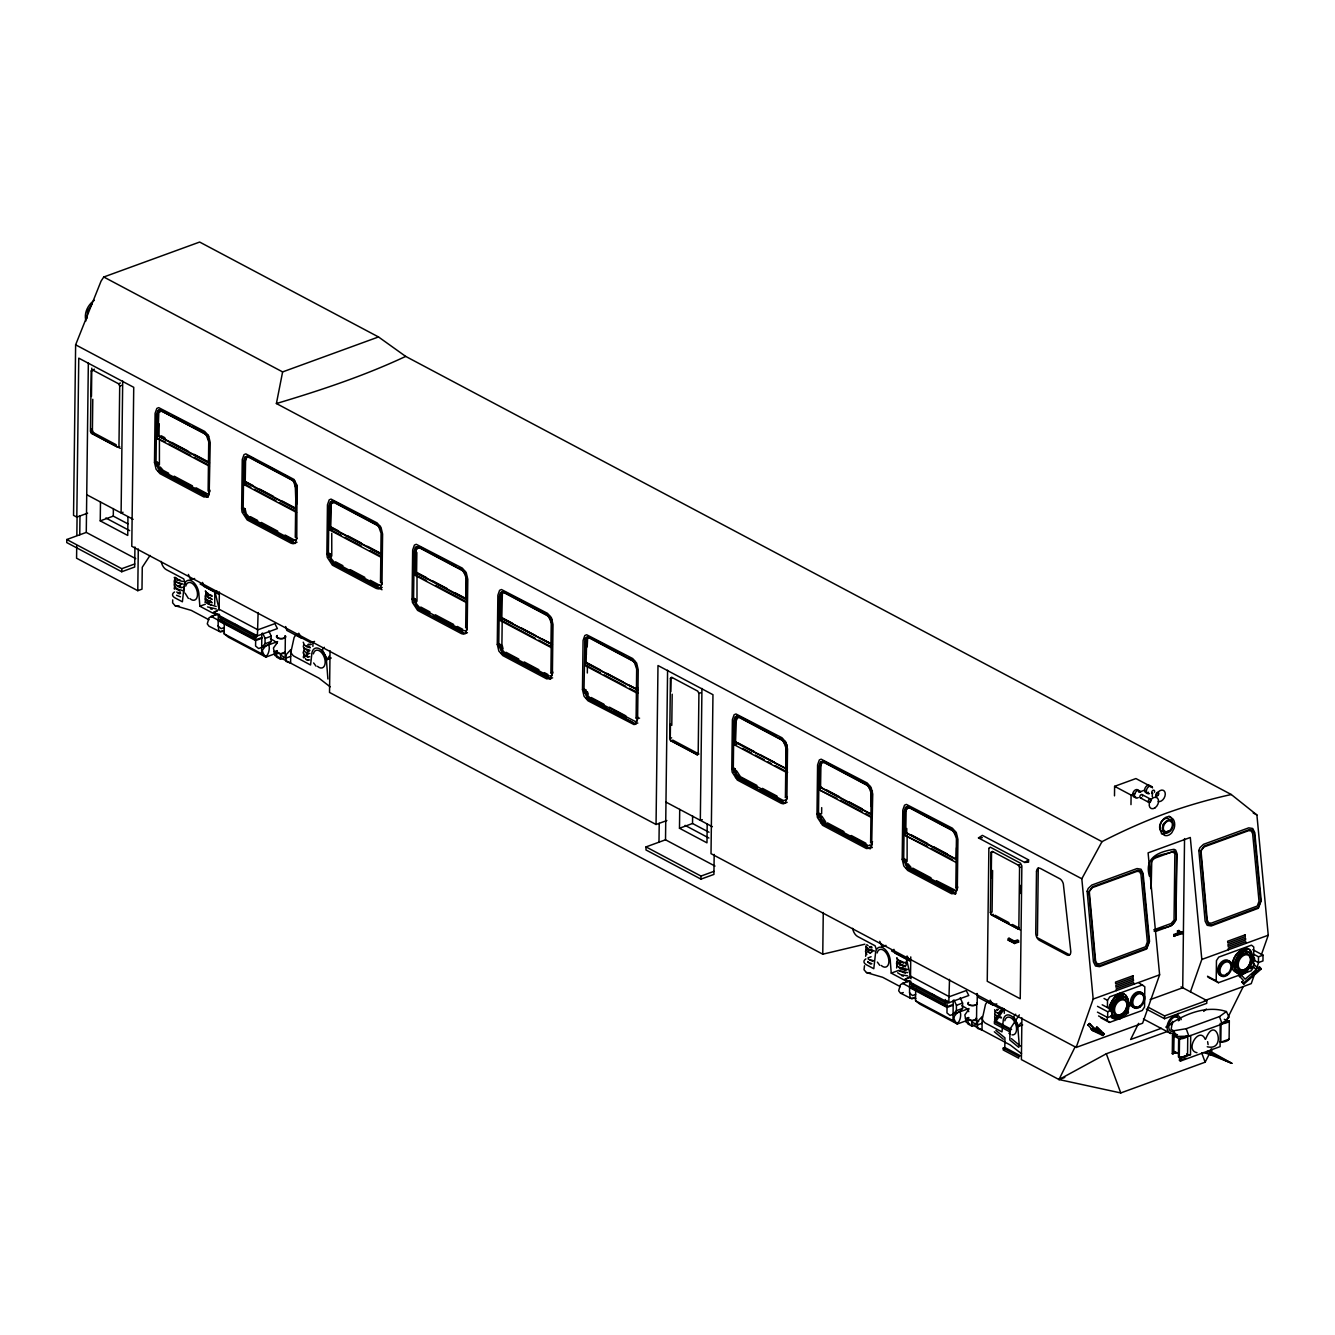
<?xml version="1.0" encoding="UTF-8"?>
<svg xmlns="http://www.w3.org/2000/svg" width="1335" height="1335" viewBox="0 0 1335 1335"><rect width="100%" height="100%" fill="white"/><g stroke="black" fill="none" stroke-linecap="round" stroke-linejoin="round"><path stroke-width="1.5" d="M135.753 558.681L86.274 532.415L66.783 539.524L66.75 542.577L121.719 571.747L134.685 567.025L134.935 547M1261.441 954.592L1268.25 935.234L1256.903 814.967L1231.287 794.525L405.69 356.395L378.506 336.954L199.649 242.052L103.763 276.996L101.043 281.151L75.628 344.814L73.542 515.36L76.813 517.112L87.626 513.157M76.813 517.112L78.765 358.147L133.734 387.317L131.781 546.282L656.052 824.479L666.849 820.541M76.729 545.698L76.579 558.214L137.772 590.687L141.994 589.152L142.261 567.258L150.037 555.443M76.846 535.268L77.08 516.511M79.75 534.801L79.983 515.944M86.274 532.415L88.344 362.853M119.683 446.608L117.73 447.308L91.648 433.474L90.463 431.155L91.197 370.93L94.368 369.194M91.014 432.807L91.064 428.769M91.464 396.445L91.798 368.143M116.195 444.755L93.6 432.757L92.415 430.454L92.782 399.298M127.96 516.612L127.743 535.452L100.242 520.867L100.475 502.01M127.943 523.887L113.291 516.111L113.375 508.568M92.432 369.895L118.515 383.746L119.699 386.049L118.965 446.274L117.73 447.308M122.703 381.076L121.101 512.957L123.037 512.256M121.719 571.747L121.752 568.693L66.783 539.524M137.772 590.687L138.289 548.985M154.493 462.511L155.094 413.333L156.829 408.427L158.681 407.626L204.706 431.422L208.661 435.928L210.229 442.603L209.161 494.668L207.91 496.687L203.905 496.97L160.033 473.691L156.078 469.169L154.493 462.511L157.947 462.594L159.115 467.484L162.002 470.804L205.874 494.067L208.811 493.867L210.079 490.262M156.011 463.295L156.596 414.134L157.864 410.529L161.785 409.962M156.395 465.898L156.445 461.793L157.947 462.594M209.395 466.215L157.28 438.548L157.58 413.783L158.832 410.179M208.928 443.036L208.694 462.895L158.064 436.028L158.615 412.432L161.769 411.063L205.623 434.342M158.464 411.797L158.164 435.661L209.545 462.928M159.182 423.762L159.032 435.677L158.064 436.028M159.432 437.763L159.416 464.63M183.713 592.823L183.796 586.682M214.701 604.455L214.852 592.339M218.273 615.785L218.139 626.165L221.176 628.652L224.247 627.533M219.14 609.244L257.905 629.803L274.876 623.629L277.413 628.585L257.405 635.877L213.466 612.565L219.14 609.244L219.357 591.939M219.424 614.317L219.391 617.421L253.917 635.744L256.988 634.626M222.127 617.571L222.094 620.675L254.067 637.646L257.188 636.511M275.661 653.533L265.915 657.087L228.485 637.229L224.163 633.858L224.313 622.177M296.887 538.639L295.97 540.108L293.032 540.325L249.161 517.045L246.257 513.741L245.106 508.852L243.154 509.553L243.754 460.391L245.023 456.787L247.976 456.57M243.554 512.139L243.604 508.051L241.652 508.752L242.052 512.123L247.192 519.949L291.047 543.212L293.216 543.745L297.021 542.227M296.554 512.456L244.438 484.805L245.073 457.905L247.359 455.836L254.418 459.123M295.836 509.152L245.223 482.285L245.623 458.055L247.659 456.203L295.035 481.334M254.067 637.646L254.101 634.542M255.703 635.66L255.586 646.023L258.606 648.526L277.597 641.601M258.122 612.515L257.405 635.877M265.915 657.087L261.61 653.733L261.844 633.407M261.677 647.408L264.998 643.77L265.064 638.414L262.678 633.107M267.818 645.172L271.138 641.534L271.205 636.178L268.819 630.871M276.629 651.697L276.562 657.12L280.483 659.206L285.089 657.521M280.483 659.206L280.55 653.783A4.272 1.886 0.7 0 1 276.862 651.23M285.123 655.719L285.34 636.878M295.919 503.195L295.168 483.303M296.654 504.213L297.004 485.323L294 479.432L245.824 453.867L243.988 454.668L242.252 459.59L241.652 508.752L243.154 509.553M292.999 542.511L295.168 543.028L296.787 538.022L297.004 485.489M297.304 634.359L297.288 635.577L310.855 642.769L314.543 641.417M312.907 646.407L312.957 642.369M382.094 583.862L381.176 585.331L378.239 585.548L334.367 562.269L331.464 558.948L330.312 554.058L328.36 554.776L328.961 505.615L330.229 501.993L332.565 501.059M328.76 557.362L328.81 553.257L326.858 553.975L327.259 557.329L332.398 565.156L376.253 588.435L378.422 588.952L382.227 587.433M381.76 557.68L329.645 530.012L329.945 505.247L331.197 501.643M381.042 554.375L330.429 527.509L330.98 503.912L334.134 502.527L377.989 525.806M330.045 650.746L329.528 692.448L822.76 954.191L864.88 944.195M331.748 533.299L331.781 556.094M378.205 587.717L380.375 588.251L381.994 583.228L382.594 534.067L381.026 527.392L377.054 522.886L331.03 499.09L329.178 499.891L327.459 504.814L326.858 553.975L328.36 554.776M467.3 629.069L466.382 630.554L463.445 630.754L419.574 607.475L416.67 604.171L415.519 599.281L413.566 599.982L414.167 550.821L415.435 547.216L418.389 547.016M413.967 602.586L414.017 598.481L412.064 599.181L412.465 602.552L417.605 610.379L461.459 633.658L463.629 634.175L467.434 632.656M466.966 602.903L414.835 575.235L415.152 550.471L416.403 546.866M462.244 570.279L466.282 575.719L466.249 599.582L415.636 572.715L416.17 549.119L419.34 547.75L463.195 571.03M426.599 580.608L415.819 574.884L416.036 548.485L418.072 546.632L465.448 571.78M416.854 552.506L416.603 572.365L415.636 572.715M417.004 574.451L416.987 601.317M465.481 633.374L467.2 628.451L467.801 579.29L466.232 572.615L462.26 568.093L416.236 544.296L414.384 545.114L412.665 550.02L412.064 599.181L413.566 599.982M497.271 644.404L497.872 595.243L499.59 590.32L501.443 589.519L547.467 613.316L551.438 617.838L553.007 624.496L552.406 673.658L550.688 678.58L546.666 678.864L502.811 655.585L498.856 651.08L497.271 644.404L500.725 644.488L501.877 649.394L504.78 652.698L548.652 675.977L551.589 675.76L552.857 672.156L550.904 672.873L551.505 623.695L549.019 616.803M498.773 645.205L499.373 596.044L500.642 592.44L503.595 592.223M499.173 647.792L499.223 643.704L500.792 650.362L504.764 654.884M552.173 648.109L500.041 620.441L500.692 593.558L501.61 592.072L504.563 591.872L546.599 614.183M541.593 638.681L552.44 644.438L500.842 617.938L501.242 593.708L503.278 591.856L550.637 616.987M535.168 638.213L501.026 620.091L501.292 597.396M502.21 619.657L501.91 644.054L503.078 648.96M551.455 644.805L551.489 620.925L547.45 615.502M582.477 689.628L583.078 640.466L584.797 635.543L586.649 634.742L632.673 658.539L636.628 663.044L638.213 669.719L637.613 718.881L635.894 723.804L634.042 724.605L588.017 700.808L584.062 696.286L582.477 689.628L585.932 689.711L587.083 694.601L589.987 697.921L635.443 721.567L636.795 720.983L638.063 717.379L636.111 718.08L636.695 666.148M583.979 690.412L584.93 639.131L585.848 637.646L589.77 637.079L604.388 644.838M584.38 693.015L584.43 688.91L585.998 695.585L589.97 700.107M629.402 685.289L637.646 689.661L586.048 663.145L586.449 638.914L588.485 637.079L634.025 661.242M586.349 654.984L586.532 640.55M587.216 646.908L587.567 639.198M587.317 673.007L587.417 664.88M637.462 687.141L637.379 693.332L585.247 665.664L585.564 640.9L586.816 637.296M714.993 866.065L665.514 839.798L646.023 846.907L645.99 849.961L700.958 879.131L713.925 874.408L714.175 854.383M656.052 824.479L657.988 665.531L712.957 694.701L711.021 853.666L1076.177 1047.441L1142.61 1023.227L1159.614 974.834L1148.1 852.865L1190.303 837.479L1201.817 959.448L1190.436 991.855M658.989 842.185L659.223 823.328M665.514 839.798L667.583 670.237M669.703 738.539L670.437 678.313L671.655 677.279L697.738 691.13L698.923 693.432L698.188 753.658L696.97 754.692L670.888 740.858L669.703 738.539L671.639 737.838M670.27 738.172L670.454 724.037M670.837 691.697L671.021 677.546M671.789 725.372L672.173 694.217M707.2 823.995L706.966 842.836L679.482 828.251L679.715 809.394M709.019 832.239L692.531 823.495L692.615 815.952M701.943 688.459L700.324 820.341L702.277 819.64M700.958 879.131L700.992 876.077L646.023 846.907M787.016 798.731L786.098 800.216L783.144 800.416L739.29 777.137L736.386 773.833L735.235 768.943L733.282 769.644L733.883 720.483L735.151 716.878L737.487 715.927M733.683 772.247L733.733 768.142L731.78 768.86L732.181 772.214L737.32 780.04L781.175 803.32L783.345 803.837L787.149 802.318M786.699 745.33L786.682 772.564L734.55 744.897L734.867 720.132L736.119 716.528M786.949 768.893L735.351 742.377L735.885 718.781L739.056 717.412L782.911 740.691M785.197 803.036L786.916 798.113L785.414 797.312L786.015 748.151L783.528 741.242M785.965 769.244L785.998 745.381L781.96 739.94M786.983 757.345L786.832 769.277L735.452 742.01L735.752 718.147L737.788 716.294L785.147 741.442L787.116 745.414M786.916 798.113L787.516 748.952L785.931 742.277L781.976 737.754L735.952 713.958L734.1 714.776L732.381 719.682L731.78 768.86L733.282 769.644M872.222 843.954L871.304 845.422L868.351 845.639L824.496 822.36L821.592 819.056L820.441 814.15L818.489 814.867L819.089 765.706L820.358 762.101L823.294 761.885M818.889 817.454L818.939 813.365L816.987 814.066L817.387 817.437L822.527 825.264L866.382 848.526L870.403 848.242L871.655 846.24L872.723 794.158L871.138 787.5L867.183 782.977L821.159 759.181L819.306 759.982L817.587 764.905L816.987 814.066L818.489 814.867M871.889 817.771L819.757 790.12L820.057 765.356L821.325 761.734L822.694 761.15M871.171 814.467L820.558 787.6L820.958 763.37L822.994 761.517L870.353 786.649M821.626 813.733L821.692 807.625M822.76 954.191L823.261 912.489M872.122 843.336L870.62 842.535L871.221 793.374L868.735 786.465M871.271 806.524L871.204 790.587L867.166 785.164M872.139 806.54L872.322 790.637M902.193 859.289L902.794 810.128L904.513 805.205L906.365 804.404L952.389 828.201L956.344 832.706L957.929 839.381L957.328 888.543L955.61 893.465L951.588 893.749L907.733 870.47L903.778 865.948L902.193 859.289L905.647 859.373L906.799 864.262L909.702 867.583L953.557 890.846L956.511 890.645L957.779 887.041L955.827 887.742L956.427 838.58L953.941 831.672M903.695 860.09L904.296 810.912L905.564 807.308L907.883 806.373M904.095 862.677L904.145 858.572L905.714 865.247L909.686 869.769M957.095 862.994L904.963 835.326L905.264 810.562L906.532 806.957M956.528 847.758L956.377 859.673L905.764 832.806L906.165 808.576M906.782 828.484L906.732 832.456L905.764 832.806M907.133 834.542L907.116 861.409M906.165 965.305L906.215 961.267M909.686 980.608L909.535 993.073L912.556 995.56L915.626 994.441M910.537 976.135L949.302 996.711L966.256 990.537L968.793 995.493L948.801 1002.785L904.863 979.473L910.537 976.135L910.77 956.911M910.82 981.208L910.787 984.329L945.313 1002.652M913.524 984.462L913.49 987.583L945.464 1004.554L945.347 999.531M967.057 1020.441L957.312 1023.995L919.865 1004.12L915.56 1000.766L915.693 989.085M947.116 1000.482L946.966 1012.931L950.003 1015.418L968.993 1008.509M949.519 979.406L948.801 1002.785M957.312 1023.995L952.99 1020.624L953.24 1000.316M953.073 1014.3L956.377 1010.678L956.444 1005.322L954.058 1000.015M959.214 1012.063L962.535 1008.442L962.585 1003.086L960.199 997.779M968.025 1018.605L967.958 1024.012L971.88 1026.098L976.486 1024.412L976.736 1003.77M971.88 1026.098L971.947 1020.674A4.272 1.886 0.7 0 1 968.759 1017.687M977.17 1003.786L977.287 993.757M990.353 912.623L991.087 852.398L992.305 851.363L1018.388 865.213L1019.573 867.533L1018.839 927.758L1017.62 928.776L991.538 914.942L990.353 912.623L992.072 912.005L992.589 870.47M991.237 877.946L991.555 851.68M994.441 1021.792L1009.944 1030.019L1011.529 1029.435L996.027 1021.208L994.441 1021.792L994.425 1023.661L1009.928 1031.872M1003.236 1048.092L1003.202 1049.961L1018.705 1058.188L1018.739 1056.319L1003.236 1048.092L1004.821 1047.508L1020.324 1055.735L1018.739 1056.319M1004.304 1013.315L1004.354 1009.277M1004.788 1049.377L1004.938 1037.846L995.927 1030.42M1008.092 940.057L1009.01 938.221L1014.416 941.092L1017.604 939.923L1018.672 942.009L1014.583 943.511L1008.092 940.057L1014.4 942.61L1014.416 941.092M1008.993 939.723L1009.01 938.221M1009.961 1029.235L1009.827 1039.998L1018.839 1047.424M1014.583 943.511L1014.6 941.993L1008.109 938.538M1020.524 893.482L1020.624 885.405M1021.909 1017.904L1021.392 1059.606L1058.989 1079.548L1120.766 1092.948L1205.138 1062.193L1211.729 1049.327M1028.584 859.873L1028.551 862.176L1024.679 862.443L978.472 837.929L982.376 835.36L1028.584 859.873L1024.679 862.443M1037.428 935.685L1038.263 867.85M1139.089 983.011L1144.813 986.732L1144.562 1006.957L1142.259 1010.478L1109.502 1022.426L1107.266 1020.557L1107.316 1016.953M1107.416 1007.541L1107.516 1000.332L1109.819 996.811L1142.576 984.863M1102.193 1004.771L1112.239 1010.111L1112.172 1015.902L1107.633 1017.554L1107.7 1011.763L1097.503 1006.34M1114.491 795.86L1114.608 786.332L1135.918 778.555L1152.405 787.316M1117.178 997.061L1122.718 995.142L1122.685 998.53L1118.096 1000.199L1117.178 997.061L1122.718 995.142M1118.096 1000.199L1117.195 996.31M1120.699 1014.3L1121.483 1016.853L1118.563 1017.921L1117.795 1015.368M1121.767 994.642L1122.685 998.53M1130.979 804.621L1131.095 795.076L1114.608 786.332M1130.395 1004.721L1130.411 1003.102L1128.008 1003.336L1127.992 1004.955L1130.945 1005.005L1129.977 1005.989L1130.411 1003.102M1130.945 1005.005L1130.962 1003.403M1149.385 876.127C1144.162 857.721 1158.279 851.763 1173.999 849.327L1175.651 850.061L1177.053 853.599L1175.885 920.349L1171.312 925.739L1155.326 931.563M1150.753 888.626L1151.054 863.745C1152.522 853.482 1167.191 854.934 1174.099 850.962L1176.552 854.45L1175.768 918.73C1174.583 928.709 1160.532 926.874 1154.191 931.329M1151.187 887.942L1151.738 861.626M1152.289 796.845L1152.339 793.023M1181.058 986.865L1206.79 1000.532L1206.757 1003.319L1164.537 1018.705L1164.571 1015.918L1148.033 1007.141M1176.435 1052.864L1172.28 1053.615L1172.514 1035.226L1175.818 1034.024M1177.537 930.762L1182.259 932.13L1182.243 933.632L1173.815 936.035L1173.832 934.517L1180.223 932.18L1177.537 930.762L1177.52 932.264M1173.131 1054.066L1173.365 1035.676L1172.514 1035.226M1174.583 936.436L1173.832 934.517M1173.982 1036.027L1173.799 1051.112L1179.089 1053.916L1179.272 1038.83L1187.766 1035.927L1187.549 1054.316A9.295 4.105 0.7 0 1 1179.272 1057.32L1178.421 1056.869L1178.655 1038.48L1187.766 1035.927A9.295 4.105 0.7 0 1 1179.506 1038.93L1173.982 1036.027L1177.487 1034.759M1178.805 930.295L1178.788 931.797L1182.243 933.632M1179.272 1057.32L1179.506 1038.93M1219.973 1041.734L1220.824 1042.184A9.295 4.105 0.7 0 0 1229.101 1039.164L1229.318 1020.774A9.295 4.105 0.7 0 1 1221.058 1023.795L1220.19 1023.344L1220.09 1046.623L1180.557 1061.041L1179.506 1060.474L1179.539 1057.687L1190.486 1054.633L1190.72 1035.509M1180.557 1061.041L1180.591 1058.238L1179.539 1057.687M1184.545 838.597L1182.727 987.75L1150.102 999.648M1218.454 982.71L1216.202 980.841L1216.452 960.616L1218.755 957.095L1251.512 945.147L1253.765 947.016L1253.515 967.241L1251.212 970.779L1218.454 982.71L1208.008 977.17M1234.758 966.673L1235.743 964.07L1234.758 966.673L1237.695 966.724L1237.712 965.122L1234.775 965.055M1235.309 966.957L1235.326 965.355M1240.866 951.972L1246.406 950.053L1246.373 953.457L1241.784 955.126L1240.866 951.972L1246.406 950.053M1241.45 972.414L1241.467 970.278L1245.205 969.644L1245.171 971.78L1241.45 972.414L1242.418 974.099L1244.704 971.53L1241.784 972.581L1242.418 974.099M1241.784 955.126L1240.882 951.221M1242.251 972.831L1242.284 970.712M1245.455 949.552L1246.373 953.457M1254.066 959.631L1254.099 958.013L1251.696 958.246L1251.679 959.865L1254.616 959.915L1253.648 960.916M1254.616 959.915L1254.099 958.013M1252.831 949.719L1263.027 955.142L1262.96 960.933L1258.421 962.585L1258.488 956.794L1253.665 954.241M303.245 642.202L304.413 645.189L310.004 647.058M1109.368 1010.328C1109.569 1002.602 1115.71 992.623 1124.471 994.275M174.234 577.404L176.62 582.06L183.062 584.096M245.49 460.442L246.524 457.488L248.927 457.321L292.782 480.583M501.109 596.077L502.144 593.14L504.547 592.957L548.401 616.236M502.361 593.992L501.81 617.588L500.842 617.938M586.315 641.301L587.35 638.347L589.753 638.18L633.608 661.459M735.835 719.782L736.169 717.646M736.586 720.182L737.621 717.229M820.825 765.739L821.843 762.802L824.262 762.619L868.117 785.898M906.031 810.962L907.049 808.009L909.469 807.842L953.323 831.121M1172.497 1021.375L1171.145 1029.402L1173.699 1030.77L1176.435 1036.444L1188.901 1036.177L1222.176 1024.045L1229.134 1017.237L1226.414 1011.546C1206.022 1004.738 1182.092 1014.717 1165.922 1027.249L1172.664 1023.378M1231.287 794.525A767.191 568.56 -72.6 0 0 1166.189 813.232A767.191 568.56 -72.6 0 0 1101.992 841.651L276.395 403.537L282.62 371.914L378.506 336.954M172.716 599.899L172.632 602.836L175.085 605.689L191.272 610.395L208.944 619.774M1113.44 1017.42L1113.924 1015.201L1114.391 1018.204L1116.861 1017.036L1115.91 1016.252L1113.44 1017.42L1114.391 1018.204M1237.111 972.331L1237.612 970.111L1238.062 973.115L1240.532 971.947L1239.581 971.162L1237.111 972.331L1238.613 973.399M218.256 625.598L218.79 631.305L224.347 631.589M909.652 992.506L910.17 998.213L915.743 998.48M1205.655 1039.147C1215.768 1012.965 1227.349 1051.746 1207.257 1046.757M1109.068 1006.673C1126.139 967.775 1142.276 1025.914 1111.504 1017.554M1127.241 1009.293L1128.275 1005.989M1120.349 1018.605L1121.016 1016.603L1118.096 1017.671L1118.73 1019.189L1120.349 1018.605L1120.682 1016.436L1121.483 1016.853M1076.177 1047.441L1093.181 999.064L1081.817 878.78L1101.992 841.651M1258.721 962.335L1251.245 983.628L1204.354 1000.716M864.513 965.756L864.029 969.744L866.482 972.598L882.669 977.303L900.341 986.682M866.165 946.265L865.814 949.886L870.019 953.273M205.757 591.171L206.157 595.961L211.698 598.781M205.774 594.325C203.204 598.447 208.627 602.002 212.198 602.786M204.989 602.369L205.84 600.667M207.492 603.003L209.829 600.867M897.153 958.063L897.554 962.869L905.38 966.056M327.225 659.724L329.228 656.119M1018.622 1026.632L1020.624 1023.01M1064.813 1077.428L1058.989 1079.548L1075.309 1046.456M1138.588 1023.361L1130.628 1039.498L1161.333 1028.3M1176.385 1016.936L1178.154 1013.348M1243.135 986.799L1225.83 1021.726M174.818 585.781L174.151 588.802M866.215 952.689L865.614 956.277M205.807 597.496L205.006 599.231L205.974 602.285M1210.528 1052.397L1212.08 1049.544L1211.012 1048.993M303.779 644.404L303.295 646.908L304.78 648.643M303.796 647.542L304.196 651.513L309.837 653.549M303.813 650.696C301.209 654.317 306.783 656.87 309.753 656.77M303.829 653.866L303.629 657.371M995.176 1011.313L994.675 1013.816L996.177 1015.534M995.176 1014.45L994.625 1016.936L996.043 1018.755M995.192 1017.604L994.592 1020.073M303.562 657.521L307.033 655.418M158.898 411.297L159.816 409.828M331.247 502.761L332.181 501.292M417.154 548.768L419.006 547.083M907.283 808.86L908.034 807.658M994.575 1020.758L1002.819 1008.225M995.927 1021.475L1004.17 1008.943M1010.078 1028.985L1019.356 1014.884M1126.89 1013.649L1128.409 1012.447L1126.89 1013.649L1125.005 1012.297L1125.972 1010.812L1128.409 1012.447M1250.561 968.559L1252.097 967.358L1250.561 968.559L1248.676 967.207L1249.66 965.722L1252.097 967.358M277.413 642.552L273.458 647.976L274.793 655.452L278.297 656.82M968.793 1009.444L964.855 1014.867L966.173 1022.343L969.694 1023.728M1125.622 1012.414L1118.513 1018.572M324.338 647.291L322.286 649.711L327.375 659.423L331.264 658.005M1015.735 1014.183L1013.666 1016.619L1018.772 1026.331L1022.66 1024.913M1152.439 860.157L1154.658 858.255L1172.013 851.93L1174.867 853.198L1174.049 920.132L1171.129 923.503L1153.774 929.828M92.299 303.562L87.593 310.905L87.042 318.498M1089.36 1023.461L1093.599 1028.083L1092.18 1029.635L1087.942 1025.03L1089.36 1023.461L1094.55 1028.534L1101.141 1031.671L1099.723 1033.223L1093.148 1030.103M1090.311 1023.928L1087.942 1025.03M1099.723 1033.223L1095.468 1028.601L1096.886 1027.049L1104.329 1033.957L1102.91 1035.526L1092.497 1030.57L1091.212 1029.185L1093.599 1028.083M1092.497 1030.57L1093.916 1029.018L1104.329 1033.957M1111.087 1010.144L1112.055 1009.16L1111.07 1011.763M1253.682 959.298L1254.65 958.313M175.92 578.239C170.63 582.611 178.54 587.8 183.012 587.4M175.936 581.443C171.714 584.396 175.769 589.469 179.407 590.521M174.852 589.002L175.986 587.901M867.333 948.351L865.447 951.238L866.866 954.625M207.809 595.894L208.293 595.26M898.305 960.115C892.965 964.521 900.891 970.128 905.581 970.011M899.189 962.802L901.075 961.367M295.903 634.843L294.117 637.462L290.897 652.114A6.291 3.671 70 0 0 294.317 656.353L310.571 664.98L311.689 655.135A11.564 6.758 70 0 1 319.299 648.71A11.564 6.758 70 0 1 326.658 663.061L327.909 679.014M987.283 1001.734L985.514 1004.354L982.276 1019.022A6.291 3.671 70 0 0 985.714 1023.261L1001.968 1031.888L1003.086 1022.026A11.564 6.758 70 0 1 1010.695 1015.618A11.564 6.758 70 0 1 1018.038 1029.969L1019.306 1045.922M223.379 630.404L220.475 631.956L208.994 626.198L207.259 623.862L209.094 617.688L218.005 613.8M914.759 997.312L911.872 998.864L900.391 993.09L898.655 990.754L900.491 984.596L909.385 980.691M1203.703 1011.396L1206.323 1009.043M1240.882 974.567L1241.45 975.384L1239.848 976.786L1239.264 975.952L1240.882 974.567L1245.121 979.189L1256.152 969.644L1256.736 970.462L1251.996 974.55M1244.787 972.13L1247.224 970.028M1257.77 968.242L1259.372 966.857L1261.225 969.06L1243.753 984.179L1241.9 981.976L1243.519 980.574L1239.264 975.952M1243.753 984.179L1243.169 983.361L1260.64 968.242M94.301 300.275C88.243 304.513 84.105 312.357 85.674 319.783M1173.699 1030.77L1186.198 1028.701L1219.472 1016.569L1226.414 1011.546M177.622 586.632L180.375 585.398M208.594 598.33L209.578 597.713M206.992 602.769L210.663 601.134M899.99 965.222L900.975 964.604M899.873 968.526L902.894 967.191M1058.989 1079.548L1106.314 1053.766L1167.658 1031.388M903.278 992.522L901.309 993.24M1117.829 1000.065L1122.401 998.396M1241.517 954.976L1246.089 953.307M405.69 356.395C364.121 375.903 320.333 390.404 276.395 403.537M1178.321 1020.758L1179.639 1020.157M552.64 677.88L548.618 678.163M637.846 723.086L633.825 723.37M872.356 847.541L868.334 847.825M869.002 950.62L871.304 949.819M870.32 952.79L871.772 952.306M307.567 654.667C304.18 656.019 305.231 655.602 308.051 657.204M996.661 1010.078L998.296 1009.444M91.197 370.93L93.15 370.229M118.515 383.746L120.45 383.028M119.699 386.049L121.635 385.348M90.463 431.155L92.415 430.454M91.648 433.474L93.6 432.757M157.28 438.548L165.44 442.002M100.242 520.867L113.291 516.111M245.223 482.285L246.191 481.935M244.438 484.805L246.591 484.021M121.752 568.693L134.735 563.971M330.429 527.509L331.397 527.141M194.643 578.489L190.738 579.907L188.368 574.417M329.645 530.012L331.798 529.227M174.535 591.972A11.147 4.923 0.7 0 0 175.185 597.98L182.394 601.801L184.03 587.383A11.564 6.758 70 0 1 191.639 580.975A11.564 6.758 70 0 1 198.982 595.327L199.85 606.223L205.39 604.204M213.466 612.565L217.104 611.246M222.828 618.255L218.222 619.941L255.652 639.799L261.793 637.563M222.812 619.006L218.206 620.675L255.652 640.55L261.793 638.314M414.835 575.235L415.819 574.884M265.064 638.414L271.205 636.178M264.998 643.77L271.138 641.534M277.196 650.596L274.126 651.714L277.546 653.516M277.947 652.398L280.55 653.783L285.156 652.097M290.696 656.386L286.09 658.055L280.967 655.335M500.041 620.441L501.026 620.091M586.048 663.145L587.016 662.794M670.437 678.313L672.373 677.613M698.923 693.432L700.875 692.731M639.565 718.18L636.111 718.08M670.888 740.858L672.823 740.141L697.17 753.057M696.97 754.692L698.906 753.991M735.351 742.377L736.319 742.026M734.55 744.897L736.72 744.112M679.482 828.251L692.531 823.495M785.414 797.312L787.366 796.611M820.558 787.6L821.526 787.25M819.757 790.12L836.911 798.347M700.992 876.077L713.958 871.354M870.62 842.535L872.573 841.818M904.963 835.326L927.508 846.423M1131.095 795.076L1134.967 793.674M1138.838 792.256L1144.662 790.136M991.087 852.398L992.806 851.78M1018.388 865.213L1020.124 864.579M1019.573 867.533L1021.308 866.899M886.023 945.397L882.135 946.815L879.748 941.325M867.867 957.946L871.121 956.761M991.538 914.942L993.257 914.308M865.914 958.88A11.147 4.923 0.7 0 0 866.582 964.871L873.791 968.709L875.41 954.275A11.564 6.758 70 0 1 883.019 947.867A11.564 6.758 70 0 1 890.378 962.218L891.246 973.132L898.622 970.428M1017.62 928.776L1019.339 928.159L1012.397 924.471M904.863 979.473L910.32 977.47M1014.6 941.993L1018.688 940.508M914.225 985.163L909.619 986.832L947.049 1006.707L953.19 1004.471M912.673 986.465L909.602 987.583L947.032 1007.441L953.173 1005.205M956.444 1005.322L962.585 1003.086M956.377 1010.678L962.535 1008.442M1174.6 934.917L1182.259 932.13M1173.815 936.035L1180.207 933.699M977.053 993.457L978.171 997.295L993.123 1005.222L996.811 1003.887M968.593 1017.487L965.522 1018.605L968.943 1020.424M969.327 1019.289L971.947 1020.674L976.553 1019.005M982.093 1023.278L977.487 1024.963L972.347 1022.243M1093.181 999.064L1159.614 974.834M1201.817 959.448L1268.25 935.234M1117.862 997.412L1122.435 995.743M1241.55 952.339L1246.122 950.67M1107.7 1011.763L1112.239 1010.111M1258.488 956.794L1263.027 955.142M1118.597 1015.802L1121.517 1014.734M1164.571 1015.918L1206.79 1000.532M1173.365 1035.676L1176.669 1034.475M1221.859 1022.743L1229.318 1020.774L1221.058 1023.795L1220.824 1042.184L1229.101 1039.164M1172.28 1053.615L1175.584 1052.414M1180.591 1058.238L1190.486 1054.633M1179.506 1060.474L1186.097 1058.071M1206.189 1053.031L1231.855 1063.344L1212.28 1052.347L1210.495 1052.998L1207.274 1051.296L1207.257 1053.599L1203.636 1052.631M1212.247 1054.65L1210.461 1055.301L1210.495 1052.998L1231.855 1063.344L1219.389 1057.821M177.922 580.308L179.908 579.607M178.74 592.54L180.442 591.956M869.319 947.199L871.304 946.515M871.855 949.018L868.701 950.42L868.1 952.422M902.293 961.534L897.187 964.404L896.603 967.958M900.024 968.743L902.059 968.025M307.901 644.855L311.339 644.421M307.684 651.413L309.403 651.063M999.298 1011.763L1000.699 1011.463M1242.201 973.482C1213.465 973.065 1253.448 926.29 1252.63 961.25C1238.413 996.644 1219.589 950.437 1248.158 949.185M1174.249 1031.671C1162.718 1033.14 1171.78 1010.178 1179.272 1018.989M1174.233 1033.373L1170.661 1033.457L1143.411 1018.989M904.746 970.078L906.765 969.928M978.472 837.929L982.36 837.662M216.17 606.474L207.843 603.887M216.27 608.977L207.526 606.924M907.7 969.427L898.805 967.124M907.683 972.664L899.039 970.612M907.666 975.885L900.724 974.7L897.604 972.748M175.085 605.689L179.174 605.973M866.482 972.598L870.57 972.881M1113.54 1018.739L1115.943 1019.089M307.868 659.657L309.687 659.974M183.312 581.559L179.341 580.642M182.962 590.687L176.771 588.768M308.302 644.221L310.171 644.538M310.171 647.775L306.149 646.574M309.92 650.312L304.313 648.359M874.442 950.987L868 948.968L865.664 946.165M905.43 962.802L898.989 960.783L896.636 957.996M874.308 960.866L869.836 959.815M905.614 966.774L899.54 964.554M905.547 973.265L899.223 970.795M999.698 1011.112L1001.567 1011.429M999.197 1016.853L1001.3 1017.203M999.748 1017.62L1001.567 1017.921M212.916 616.303L211.013 616.336L218.056 620.074M904.296 983.211L902.41 983.244L909.452 986.982M1196.978 1052.698C1184.245 1050.161 1199.531 1025.664 1205.205 1039.314M159.232 409.945L207.876 435.093M331.581 501.409L333.183 501.793M205.84 496.253L208.01 496.77M587.2 637.062L588.785 637.446M463.412 632.94L465.581 633.457M736.503 716.294L738.088 716.678M906.916 806.724L908.501 807.108M783.128 802.602L785.297 803.119M869.552 845.205L871.138 845.589M956.344 890.795L936.469 880.716M953.54 893.032L955.71 893.566M903.394 976.169L901.792 975.685M211.781 595.527L207.593 593.875L205.256 591.088M212.215 596.278L208.811 594.959L207.643 592.957M212.198 599.532L208.143 597.646M211.631 602.018L207.426 600.233M211.564 605.239L206.341 602.652M210.413 608.777L212.165 609.311M903.595 963.186L898.922 960.282M181.226 584.496L177.138 582.527M181.226 587.784L176.754 585.564M180.575 593.574L176.654 592.039M180.509 596.828L176.554 595.277M869.919 946.615L872.089 947.283M872.623 951.388L868.534 949.435M872.589 961.283L868.251 959.131M871.905 963.736L867.934 962.185M308.352 650.712L306.166 649.895M308.385 653.983L306.182 653.232M306.499 659.907L308.068 660.424M999.314 1013.615L995.81 1012.097L994.625 1009.711M997.095 1012.597L999.715 1014.366M870.737 947.533L869.569 946.932M1095.468 1028.601L1096.435 1029.068M1091.212 1029.185L1092.18 1029.635M178.523 579.724L175.102 577.321M177.939 593.107L179.424 593.841M869.352 963.336L870.821 964.07M1253.215 813.015L1256.903 814.967M1141.959 794.559L1150.386 799.031M1140.507 797.946L1148.934 802.418M103.763 276.996L282.62 371.914M1253.598 960.032L1258.421 962.585M75.628 344.814L1081.817 878.78M1245.171 971.78L1244.37 971.346L1244.036 973.515M163.604 410.946L169.094 413.85M172.749 415.786L189.203 424.513M192.857 426.449L205.64 433.241M263.562 463.979L280.016 472.707M283.671 474.643L294.384 480.8M334.151 501.443L345.114 507.25M348.769 509.202L365.223 517.93M368.877 519.866L379.591 526.007M419.357 546.649L428.485 551.505M432.139 553.441L448.593 562.168M452.248 564.104L455.902 566.057M459.557 567.992L463.212 569.928M608.042 646.791L624.48 655.518M628.134 657.454L631.789 659.39M739.073 716.311L755.51 725.038M759.164 726.991L775.618 735.718M779.273 737.654L782.927 739.59M824.279 761.534L868.134 784.813M914.959 809.661L931.413 818.388M935.067 820.324L951.505 829.052M380.241 526.557L332.866 501.426L330.83 503.278L330.529 527.125L381.91 554.392M908.201 806.74L955.56 831.872M1207.507 976.219L1216.202 980.841M161.268 435.794L164.856 437.713M158.281 435.277L165.473 439.098M171.698 442.402L187.968 451.03M194.226 454.351L207.843 461.593M245.44 481.534L253.416 485.773M259.824 489.161L273.308 496.32M282.352 501.126L295.769 508.234M330.646 526.741L338.623 530.98M347.667 535.786L361.201 542.961M367.559 546.332L382.027 554.008M415.852 571.964L426.633 577.688M432.874 580.992L447.342 588.668M455.402 592.957L467.233 599.231M501.059 617.187L512.657 623.345M520.834 627.667L535.218 635.31M586.265 662.394L600.65 670.036M606.908 673.357L623.178 681.985M737.371 742.577L754.392 751.622M759.815 754.509L774.283 762.168M826.165 789.703L839.598 796.845M848.643 801.634L862.11 808.776M911.371 834.926L927.541 843.503M933.849 846.857L947.316 854M245.323 481.902L294.868 508.201M415.736 572.348L467.117 599.599M500.942 617.554L552.323 644.822M586.148 662.777L637.529 690.045M820.658 787.216L870.203 813.516M905.864 832.439L955.409 858.722M169.028 443.921L190.605 455.368M194.192 457.271L206.775 463.946M245.406 484.438L250.796 487.308M254.384 489.211L275.961 500.658M279.549 502.577L295.736 511.155M330.613 529.661L341.393 535.385M344.997 537.287L361.168 545.881M370.162 550.654L379.14 555.41M435.594 585.364L464.346 600.633M538.773 640.133L551.355 646.808M586.232 665.314L600.6 672.94M604.204 674.842L625.781 686.29M629.369 688.209L638.364 692.982M742.727 748.351L751.705 753.124M755.31 755.043L764.288 759.799M767.892 761.718L771.48 763.62M775.068 765.522L787.667 772.197M840.516 800.249L862.076 811.697M865.681 813.599L869.269 815.518M931.112 848.326L952.673 859.773M1224.295 1019.272L1227.816 1021.141M245.106 508.852L243.604 508.051L245.189 514.726L249.144 519.232M330.312 554.058L328.81 553.257L330.396 559.932L334.351 564.455M415.519 599.281L414.017 598.481L415.602 605.155L419.557 609.661M735.235 768.943L733.733 768.142L735.301 774.817L739.273 779.323M820.441 814.15L818.939 813.365L820.508 820.024L824.479 824.546M209.628 491.764L208.126 490.963L208.727 441.802L206.241 434.893M296.787 538.022L295.285 537.221L295.886 488.059L293.4 481.151M381.994 583.228L380.492 582.427L381.092 533.266L378.606 526.357M467.2 628.451L465.698 627.65L466.299 578.489L463.812 571.58M550.904 672.873L552.406 673.658M955.827 887.742L957.328 888.543M168.677 473.274L163.204 470.371L160.3 467.05M174.167 476.178L192.44 485.873M196.095 487.826L207.058 493.633M250.363 516.612L257.672 520.5M261.326 522.436L277.763 531.163M285.073 535.035L294.217 539.891M335.569 561.835L342.878 565.706M350.187 569.594L364.805 577.354M370.279 580.258L379.424 585.114M420.775 607.041L429.903 611.897M435.394 614.801L453.666 624.496M457.321 626.449L462.794 629.352M505.965 652.264L518.764 659.056M524.255 661.96L538.873 669.719M544.346 672.623L548.001 674.576M591.171 697.487L603.971 704.263M609.461 707.183L625.898 715.91M756.928 785.447L740.474 776.72L736.703 770.979M762.418 788.351L777.037 796.111M827.516 822.894L843.954 831.622M851.279 835.51L865.898 843.269M912.723 868.117L930.996 877.813M92.849 433.775L120.3 448.343M670.253 740.191L697.704 754.759M179.908 481.151L183.579 483.086M250.529 518.614L254.201 520.567M270.738 529.344L274.426 531.297M446.674 622.711L450.346 624.646M595.026 701.426L598.697 703.378M753.524 785.547L757.195 787.483M773.733 796.261L777.404 798.213M922.084 874.992L925.772 876.945M161.201 471.505L166.725 474.426M179.591 481.267L190.621 487.108M199.799 491.981L207.159 495.886M250.196 518.731L253.884 520.683M264.914 526.541L281.451 535.318M285.123 537.271L292.482 541.159M335.402 563.954L344.597 568.827M355.627 574.684L362.97 578.572M418.773 608.193L422.461 610.145M426.132 612.097L429.803 614.05M433.474 616.002L437.162 617.938M446.341 622.828L450.029 624.78M503.979 653.416L520.517 662.193M524.204 664.129L533.383 669.019M537.07 670.971L540.742 672.907M544.413 674.859L548.084 676.812M594.709 701.542L605.723 707.4M614.918 712.273L625.948 718.13M745.848 781.759L749.519 783.712M753.19 785.664L756.878 787.6M760.549 789.552L764.221 791.505M773.416 796.394L777.087 798.33M831.054 826.966L847.591 835.743M851.263 837.696L862.293 843.553M921.767 875.109L932.798 880.966M941.993 885.839L953.006 891.697M160.617 471.722L206.558 496.103M247.776 517.98L293.717 542.36M332.982 563.186L378.923 587.567M418.189 608.41L429.202 614.267M432.89 616.219L462.294 631.822M503.395 653.633L547.5 677.029M588.601 698.839L632.707 722.252M737.905 778.071L756.277 787.817M759.949 789.769L783.845 802.452M823.111 823.294L867.216 846.69M908.317 868.501L952.422 891.913M158.181 470.971L207.809 497.304M247.175 518.197L294.968 543.545M332.382 563.403L382.01 589.736M417.588 608.627L463.529 633.007M500.959 652.865L550.587 679.198M586.165 698.088L635.794 724.421M735.468 777.32L783.245 802.669M820.675 822.527L870.286 848.86M905.881 867.75L955.493 894.083M995.009 915.243L1008.91 922.618M1037.412 937.737L1069.602 954.825M990.787 914.325L1020.073 929.861M1146.331 1009.043L1164.537 1018.705M1017.587 941.442L1018.672 942.009M1209.059 1050.645L1212.28 1052.347M1104.028 998.48L1107.516 1000.332M1186.698 1053.866L1187.549 1054.316M1118.563 1017.921L1117.762 1017.487L1118.73 1019.189M1097.437 1012.13L1107.633 1017.554M1098.555 1015.935L1107.266 1020.557M1100.808 1017.804L1109.502 1022.426M86.742 494.718L133.116 519.332M665.965 802.101L712.356 826.715M105.849 517.997L129.679 530.646M685.089 825.38L708.902 838.03M200.117 584.012L213.683 591.205M891.513 950.904L905.063 958.096M988.684 1002.485L1002.235 1009.677M270.421 638.848L273.992 640.733A7.042 4.105 70 0 1 276.712 643.453M961.817 1005.739L965.372 1007.641A7.042 4.105 70 0 1 968.793 1011.663M234.576 624.163L238.114 626.048M931.279 993.891L934.834 995.777M199.85 606.223L216.103 614.851M891.246 973.132L907.5 981.759M975.251 1019.656L978.672 1021.475M280.05 657.504L318.948 678.147L330.196 686.841M971.446 1024.412L1010.328 1045.038L1021.592 1053.749M224.163 633.858L261.61 653.733M915.56 1000.766L952.99 1020.624M995.693 1015.251L997.045 1016.052M997.111 1016.469L998.23 1017.12M1170.661 1033.457C1160.032 1027.85 1175.785 1006.256 1181.225 1019.623M866.782 944.646L868.117 945.731M177.121 579.173L178.189 580.041M952.372 830.387L956.411 835.81M910.887 867.149L907.984 863.828M633.624 660.358L635.193 661.659M632.656 660.708L635.977 664.163M825.681 821.926L821.909 816.186M548.418 615.151L550.003 616.436M377.037 525.072L379.29 526.874M291.831 479.849L294.084 481.651M204.672 433.591L208.01 437.046L208.961 441.051M161.986 472.99L158.031 468.468L156.445 461.793M1113.974 1017.704L1114.942 1018.488M1011.429 1038.647L1020.441 1046.073M994.325 1031.771L1003.336 1039.197M207.793 600.6L207.542 599.649M1261.225 969.06L1259.372 966.857M1258.338 969.077L1253.515 963.62L1254.099 964.454M1252.964 966.173L1256.736 970.462M1241.9 981.976L1243.169 983.361M1096.886 1027.049L1101.141 1031.671M1101.642 1034.141L1102.91 1035.526M1092.631 1027.633L1093.916 1029.018M879.748 965.305L877.379 962.101M316.028 666.148L313.642 662.961M188.352 598.397L185.148 593.224M997.495 1010.161L997.111 1009.243M305.865 659.44L305.515 658.505M303.245 656.903L304.03 657.821M1249.527 950.019L1251.079 951.972M1125.839 995.109L1128.359 999.648M1110.62 1015.968L1112.188 1017.921M634.225 662.01L636.712 668.918M207.225 434.542L208.544 436.562M867.683 961.517L868.284 962.485M990.169 1000.115L993.123 1005.222M907.032 955.993L909.986 961.117L895.034 953.173L893.933 949.335M298.773 633.207L301.727 638.33L286.775 630.387L285.673 626.549M216.637 590.804L218.606 594.208L203.654 586.282L202.536 582.427M906.465 958.847L911.021 978.789M215.069 591.939L219.274 609.945M1201.7 1052.864L1205.138 1062.193M1106.314 1053.766L1120.766 1092.948M1219.472 1016.569L1222.176 1024.045M1186.198 1028.701L1188.901 1036.177M587.4 691.747L588.284 694.167M551.322 618.455L552.189 620.875M380.375 528.51L381.076 530.496M876.277 949.285L875.109 945.797L857.671 936.536A8.227 4.806 70 0 1 852.598 928.326M185.482 584.129L183.729 578.889L166.274 569.644A8.227 4.806 70 0 1 161.201 561.434M1207.624 1041.667L1208.092 1044.604M871.905 790.537L872.189 793.007M296.57 485.239L296.871 487.692M1252.03 954.558L1252.33 957.612M1245.939 943.394L1245.772 941.692L1228.3 948.067L1228.45 949.769M1133.799 984.262L1133.632 982.56L1116.16 988.935L1116.327 990.637M1172.364 822.31A9.662 6.575 -62 0 0 1170.311 816.987A9.462 6.441 -62 0 0 1168.843 816.169M1166.89 832.589A9.462 6.441 -62 0 1 1161.383 833.741M1161.367 821.826A7.009 4.773 -62 0 1 1168.959 819.056A7.142 4.873 -62 0 1 1169.794 820.074M1164.12 823.478A7.009 4.773 -62 0 1 1171.713 820.708A7.142 4.873 -62 0 1 1171.596 829.536A7.009 4.773 -62 0 1 1164.003 832.306A7.142 4.873 -62 0 1 1163.953 823.345A6.008 4.105 -62 0 0 1163.252 824.78M1170.461 821.042A6.008 4.105 -62 0 1 1171.179 821.893M1168.292 830.837A6.008 4.105 -62 0 1 1167.124 831.438M1164.854 831.572A6.008 4.105 -62 0 1 1163.903 831.054M1162.735 829.068A6.008 4.105 -62 0 1 1162.601 827.717M1161.1 830.904A7.142 4.873 -62 0 1 1161.216 821.893M1165.038 831.321A7.009 4.773 -62 0 1 1161.25 830.854M1224.011 975.518A8.494 5.791 -62 0 1 1218.538 966.123A8.494 5.791 -62 0 1 1229.769 962.034M1227.282 973.315A8.494 5.791 -62 0 1 1225.697 974.65M1220.056 966.757A7.226 4.923 -62 0 1 1220.941 965.088M1245.338 951.154A11.131 7.576 -62 0 1 1251.262 956.027M1251.195 961.2A11.131 7.576 -62 0 1 1248.943 966.473M1247.174 968.709A11.131 7.576 -62 0 1 1245.104 970.445M1242.902 971.596A11.131 7.576 -62 0 1 1234.608 965.973A11.131 7.576 -62 0 1 1240.949 952.756M1136.819 1007.308A8.494 5.791 -62 0 1 1130.445 1002.702A8.494 5.791 -62 0 1 1135.868 992.589A8.494 5.791 -62 0 1 1143.194 995.426M1132.848 998.547A7.226 4.923 -62 0 1 1133.749 996.878M1140.407 993.424A7.226 4.923 -62 0 1 1141.542 994.041M1121.667 996.244A11.131 7.576 -62 0 1 1126.757 999.014M1127.574 1001.116A11.131 7.576 -62 0 1 1127.508 1006.29M1119.231 1016.669A11.131 7.576 -62 0 1 1114.992 1016.886M1113.256 1015.935A11.131 7.576 -62 0 1 1111.938 1014.366M1110.853 1009.777A11.131 7.576 -62 0 1 1117.261 997.846M85.907 320.984A10.73 4.739 0.7 0 1 86.358 318.548M313.391 653.866A9.295 5.423 70 0 1 320.834 651.864A9.295 5.423 70 0 1 324.956 664.346A9.295 5.423 70 0 1 317.513 666.332M185.732 586.115A9.295 5.423 70 0 1 193.158 584.113A9.295 5.423 70 0 1 197.28 596.595A9.295 5.423 70 0 1 189.854 598.581M285.34 635.827A4.706 2.086 0.7 0 1 280.7 638.747A4.706 2.086 0.7 0 1 277.213 635.46M285.106 651.597A4.272 1.886 0.7 0 1 280.55 653.783M284.956 635.911A4.272 1.886 0.7 0 1 282.92 638.397A4.272 1.886 0.7 0 1 277.213 637.446M276.879 636.979A4.272 1.886 0.7 0 1 277.046 636.011M1004.788 1020.758A9.295 5.423 70 0 1 1014.884 1022.36A9.295 5.423 70 0 1 1012.013 1034.875M1010.461 1034.341A9.295 5.423 70 0 1 1008.91 1033.223M877.112 953.006A9.295 5.423 70 0 1 884.554 951.021A9.295 5.423 70 0 1 888.676 963.486A9.295 5.423 70 0 1 881.25 965.489M976.719 1002.735A4.706 2.086 0.7 0 1 972.097 1005.655A4.706 2.086 0.7 0 1 968.593 1002.368M976.152 1018.021A4.272 1.886 0.7 0 1 971.947 1020.674M976.686 1003.286A4.272 1.886 0.7 0 1 976.502 1004.254M976.002 1004.688A4.272 1.886 0.7 0 1 969.21 1004.771M968.609 1004.354A4.272 1.886 0.7 0 1 968.442 1002.902M1152.772 793.641A1.852 1.252 -62 0 1 1151.838 791.822A1.852 1.252 -62 0 1 1153.774 790.186A1.852 1.252 -62 0 1 1154.374 792.289M1149.435 793.624A4.088 2.787 -62 0 1 1146.381 791.405A4.088 2.787 -62 0 1 1148.984 786.549A4.088 2.787 -62 0 1 1152.489 787.917M1141.575 797.729A1.852 1.252 -62 0 1 1139.823 796.912A1.852 1.252 -62 0 1 1141.375 794.559A1.852 1.252 -62 0 1 1142.593 796.194M1138.304 797.546A4.088 2.787 -62 0 1 1134.533 796.344A4.088 2.787 -62 0 1 1136.786 791.054A4.088 2.787 -62 0 1 1140.557 792.256M1155.893 797.562A6.158 4.189 -62 0 1 1161.467 790.12A6.158 4.189 -62 0 1 1164.971 796.127A6.158 4.189 -62 0 1 1158.179 801.484M1135.751 797.028A4.088 2.787 -62 0 1 1132.681 794.826A4.088 2.787 -62 0 1 1135.284 789.97A4.088 2.787 -62 0 1 1138.805 791.321M1148.484 792.272A4.088 2.787 -62 0 1 1144.696 791.071A4.088 2.787 -62 0 1 1146.949 785.781A4.088 2.787 -62 0 1 1150.737 786.983M286.141 654.701L286.057 661.426L290.613 663.111L290.78 649.644L286.141 654.701M977.52 1021.592L977.437 1028.334L982.009 1030.019L982.176 1016.552L977.52 1021.592M988.868 848.359L987.249 981.275L1020.24 998.78L1021.859 865.864L1020.491 863.194L990.286 847.174L988.868 848.359M1036.494 871.688L1035.743 933.098A5.874 3.421 70 0 0 1039.464 940.374L1066.965 954.976A5.874 3.421 70 0 0 1070.82 951.722L1063.344 883.903A5.874 3.421 70 0 0 1059.89 878.797L1040.349 868.434A5.874 3.421 70 0 0 1036.494 871.688M1111.638 1010.445L1111.621 1012.047L1114.007 1011.813L1114.041 1010.211L1111.638 1010.445M1087.157 891.246L1093.432 961.851L1095.501 966.023L1099.506 966.673L1146.665 948.968L1149.535 941.409L1143.11 873.39L1141.058 869.218L1137.036 868.568L1091.796 885.055L1088.175 888.493L1087.157 891.246M1088.859 891.697L1095.117 961.617L1096.803 965.038L1100.057 965.555L1146.682 948.134L1148.968 941.993L1142.576 874.241L1140.908 870.821L1137.637 870.303L1092.614 886.724L1088.859 891.697M1089.31 891.53L1095.584 960.799L1096.886 963.52L1099.473 963.903L1145.58 946.749L1147.332 941.943L1140.958 874.442L1139.656 871.722L1137.07 871.338L1092.264 887.675L1089.31 891.53M1198.847 850.529L1205.121 921.15L1207.19 925.305L1211.195 925.973L1258.354 908.267L1261.225 900.691L1254.8 832.673L1252.747 828.501L1248.726 827.85L1203.486 844.337L1199.865 847.775L1198.847 850.529M1200.549 850.996L1206.807 920.9L1208.492 924.321L1211.746 924.838L1258.371 907.416L1260.657 901.275L1254.266 833.524L1252.597 830.103L1249.326 829.602L1204.303 846.006L1200.549 850.996M1200.999 850.829L1207.274 920.099L1208.575 922.802L1211.162 923.186L1257.27 906.048L1259.022 901.225L1252.647 833.724L1251.346 831.004L1248.759 830.62L1203.953 846.957L1200.999 850.829M262.277 650.495C267.734 669.569 274.81 631.322 262.277 650.495M953.657 1017.387C959.131 1036.461 966.206 998.213 953.657 1017.387M1161.667 821.576L1160.682 823.895A9.896 7.326 -72.6 0 0 1161.55 833.023L1164.521 835.393A9.345 6.925 -72.6 0 0 1171.78 832.756L1174.116 828.434A9.896 7.326 -72.6 0 0 1173.265 819.306L1170.294 816.937A9.345 6.925 -72.6 0 0 1163.035 819.59L1161.667 821.576M1132.998 975.751L1115.526 982.109L1115.676 983.812L1133.165 977.454L1132.998 975.751M1245.121 934.867L1227.649 941.242L1227.816 942.944L1245.288 936.569L1245.121 934.867M1133.315 979.156L1115.843 985.53L1115.993 987.232L1133.482 980.858L1133.315 979.156M1245.455 938.288L1227.966 944.646L1228.133 946.365L1245.605 939.99L1245.455 938.288M1169.009 831.171A6.008 4.105 -62 0 0 1171.129 821.409A6.008 4.105 -62 0 0 1163.436 826.649A6.008 4.105 -62 0 0 1169.009 831.171M1245.405 969.177A9.078 6.191 -62 0 0 1248.676 954.425A9.078 6.191 -62 0 0 1237.044 962.301A9.078 6.191 -62 0 0 1245.405 969.177M1227.049 975.368A8.494 5.791 -62 0 0 1230.119 961.55A8.494 5.791 -62 0 0 1219.222 968.926A8.494 5.791 -62 0 0 1227.049 975.368M1226.815 974.35A7.226 4.923 -62 0 0 1229.418 962.618A7.226 4.923 -62 0 0 1220.157 968.876A7.226 4.923 -62 0 0 1226.815 974.35M1245.789 970.812A11.131 7.576 -62 0 0 1249.794 952.723A11.131 7.576 -62 0 0 1235.543 962.368A11.131 7.576 -62 0 0 1245.789 970.812M1245.939 968.809A8.143 5.54 -62 0 0 1248.876 955.576A8.143 5.54 -62 0 0 1238.446 962.635A8.143 5.54 -62 0 0 1245.939 968.809M1121.717 1014.266A9.078 6.191 -62 0 0 1124.988 999.498A9.078 6.191 -62 0 0 1113.357 1007.374A9.078 6.191 -62 0 0 1121.717 1014.266M1139.856 1007.157A8.494 5.791 -62 0 0 1142.91 993.34A8.494 5.791 -62 0 0 1132.03 1000.716A8.494 5.791 -62 0 0 1139.856 1007.157M1139.623 1006.139A7.226 4.923 -62 0 0 1142.226 994.391A7.226 4.923 -62 0 0 1132.964 1000.666A7.226 4.923 -62 0 0 1139.623 1006.139M1122.101 1015.902A11.131 7.576 -62 0 0 1126.106 997.796A11.131 7.576 -62 0 0 1111.855 1007.458A11.131 7.576 -62 0 0 1122.101 1015.902M1122.268 1013.899A8.143 5.54 -62 0 0 1125.188 1000.666A8.143 5.54 -62 0 0 1114.758 1007.725A8.143 5.54 -62 0 0 1122.268 1013.899M1157.712 795.61A1.852 1.252 -62 0 0 1158.38 792.606A1.852 1.252 -62 0 0 1156.01 794.208A1.852 1.252 -62 0 0 1157.712 795.61M1155.009 807.859A6.158 4.189 -62 0 0 1157.228 797.846A6.158 4.189 -62 0 0 1149.352 803.186A6.158 4.189 -62 0 0 1155.009 807.859M1150.002 802.202A1.852 1.252 -62 0 0 1150.67 799.198A1.852 1.252 -62 0 0 1148.3 800.8A1.852 1.252 -62 0 0 1150.002 802.202"/></g></svg>
